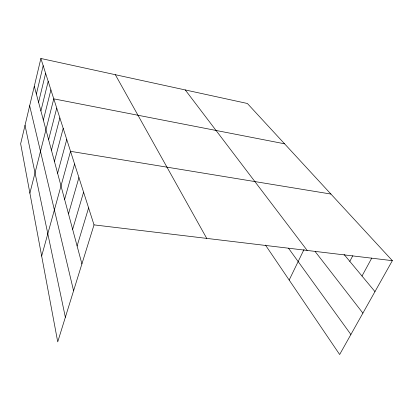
<?xml version="1.0" encoding="UTF-8"?>
<svg xmlns="http://www.w3.org/2000/svg" width="413" height="413" viewBox="0 0 413 413"><rect width="100%" height="100%" fill="white"/><g stroke="black" fill="none" stroke-linecap="round" stroke-linejoin="round"><path stroke-width="0.62" d="M40.882 58.481L20.65 143.765L57.727 341.876L94.025 224.879L40.882 58.481L247.387 103.487L392.35 260.66L339.651 354.519L265.466 245.079M36.375 94.071L43.184 65.703M38.579 102.279L45.616 73.318M40.902 110.942L48.187 81.356M43.35 120.085L50.902 89.853M29.891 193.139L53.773 98.852L284.572 143.801M48.61 139.697L56.731 108.113M51.429 150.224L59.87 117.932M54.428 161.395L63.199 128.371M57.608 173.269L66.751 139.48M41.661 256.05L70.535 151.334L330.916 194.053M64.619 199.422L74.583 164.007M68.491 213.862L78.924 177.59M72.642 229.344L83.581 192.179M77.102 245.988L88.604 207.899M289.177 280.055L304.045 249.421M349.811 261.372L352.779 255.75M362.005 276.029L371.788 258.032M94.025 224.879L392.35 260.66M344.07 254.47L374.968 291.619M315.155 251.532L362.888 313.131M185.267 89.946L307.184 250.443M288.506 248.218L350.89 334.504M115.335 74.707L206.732 238.394M34.289 86.271L81.913 263.922M29.659 105.78L73.576 290.788M25.028 125.32L65.362 317.267"/></g></svg>
